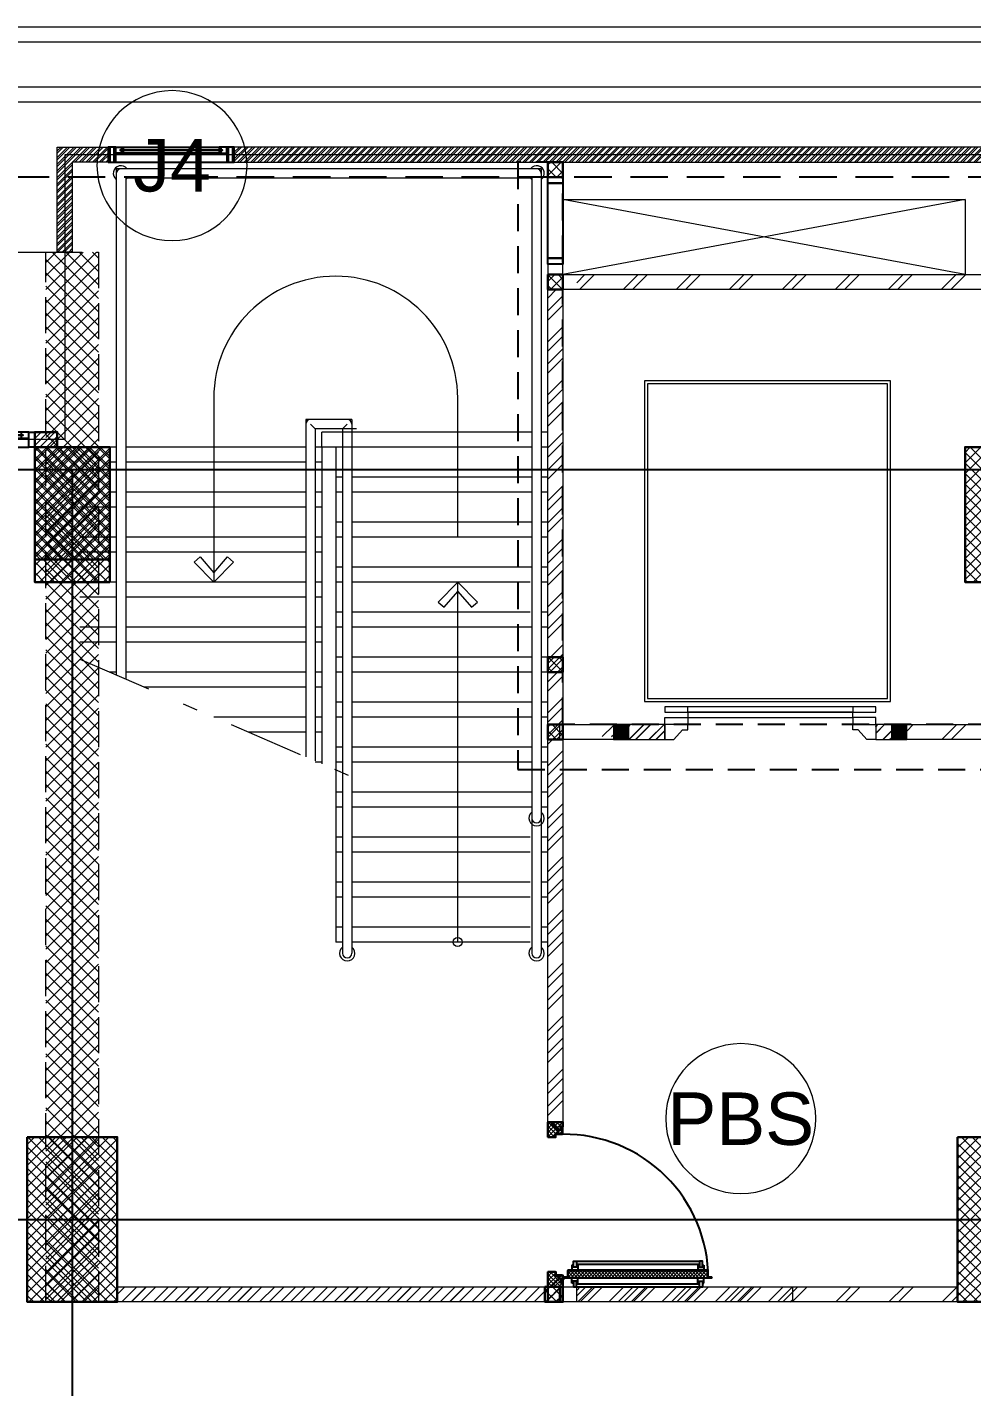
# Model space of a CAD drawing. Header units: millimetres. Extents: x -108 to 357, y -17 to 192.
# Drawn here: x -1.3 to 5, y 49.88 to 58.95 of the extents above; entities that cross this region are included whole.
import ezdxf
from ezdxf.enums import TextEntityAlignment as Align

# ---------------------------------------------------------------- set-up
doc = ezdxf.new("R2010")
doc.units = ezdxf.units.MM
for name, pattern in [('$0$HIDDEN', [0.375, 0.25, -0.125]), ('ACAD_ISO02W100', [15, 12, -3]), ('DASHDOT', [1, 0.5, -0.25, 0, -0.25])]:
    doc.linetypes.add(name, pattern=pattern)
doc.layers.get('defpoints').update_dxf_attribs({"color": 1})
for name, color, linetype, lineweight in [('ars', 11, 'Continuous', 0), ('ars @ 1', 11, 'Continuous', 0), ('ARSIR', 31, 'Continuous', 5), ('ARSIR @ 1', 31, 'Continuous', 5), ('ARSIR KOLOM @ 1', 8, 'Continuous', 13), ('DINDING', 71, 'Continuous', 20), ('KACA', 151, 'Continuous', 5), ('KOL', 1, 'Continuous', 30), ('KOLOM', 4, 'Continuous', 9), ('lan', 7, 'Continuous', 15), ('LIFT', 15, 'Continuous', 15), ('NOT', 7, 'Continuous', 20), ('SANITAIR', 15, 'Continuous', 9), ('Stair', 7, 'Continuous', 15), ('tem', 5, 'Continuous', 20)]:
    doc.layers.add(name, color=color, linetype=linetype, lineweight=lineweight)
doc.layers.add('as', color=1, linetype='Continuous', plot=False)
for name, color, linetype in [('HID', 1, 'Continuous'), ('Kusen', 30, 'Continuous'), ('STL', 6, 'Continuous')]:
    doc.layers.add(name, color=color, linetype=linetype)
doc.layers.add('POLYLINE TPAK', color=4, linetype='Continuous', lineweight=20, plot=False)
doc.styles.add('S', font='simplex', dxfattribs={"width": 0.75})
doc.styles.get("Standard").update_dxf_attribs({"font": 'arial.ttf'})
pattern_1 = [(45, (1551.31095, -399.4532), (-0.176776695, 0.176776695), []), (45, (1551.37345, -399.4532), (-0.176776695, 0.176776695), [])]
pattern_2 = [(225, (1.1, 1e-06), (-0.014142, 0.014142), []), (135, (1.1, 1e-06), (0.014142, 0.014142), [])]
pattern_3 = [(315, (-2e-13, 1e-06), (0.014142, 0.014142), []), (45, (-2e-13, 1e-06), (-0.014142, 0.014142), [])]
pattern_4 = [(45, (1583.21095, -452.5532), (-0.176776695, 0.176776695), []), (45, (1583.27345, -452.5532), (-0.176776695, 0.176776695), [])]
pattern_5 = [(225, (0.55, -51.300008), (0.022097087, -0.022097087), [])]

# ---------------------------------------------------------------- blocks, each defined once
blk = doc.blocks.new('NAV')
blk.add_circle((0, -0.4), 0.4)
at = {"style": 'S', "width": 0.75, "flags": 4}
blk.add_attdef('AV', text='', height=0.3, dxfattribs=at).set_placement((0, -0.4), align=Align.MIDDLE)
blk = doc.blocks.new('k1')
at = {"layer": 'ars'}
h = blk.add_hatch(dxfattribs=at)
h.set_pattern_fill('_USER', color=256, scale=0.05, angle=45, double=1, pattern_type=0)
h.set_pattern_definition([(45, (0, -5), (-0.03535534, 0.03535534), []), (135, (0, -5), (-0.03535534, -0.03535534), [])])
h.paths.add_polyline_path([(-0.3, -0.55), (0.3, -0.55), (0.3, 0.55), (-0.3, 0.55)])
at = {"layer": 'KOL'}
blk.add_lwpolyline([(-0.3, -0.55), (0.3, -0.55), (0.3, 0.55), (-0.3, 0.55)], close=True, dxfattribs=at)
blk = doc.blocks.new('k3')
at = {"layer": 'ars'}
h = blk.add_hatch(dxfattribs=at)
h.set_pattern_fill('_USER', color=256, scale=0.05, angle=45, double=1, pattern_type=0)
h.set_pattern_definition([(45, (0, -5.05), (-0.03535534, 0.03535534), []), (135, (0, -5.05), (-0.03535534, -0.03535534), [])])
h.paths.add_polyline_path([(-0.25, -0.45), (0.25, -0.45), (0.25, 0.45), (-0.25, 0.45)])
at = {"layer": 'KOL'}
blk.add_lwpolyline([(-0.25, -0.45), (0.25, -0.45), (0.25, 0.45), (-0.25, 0.45)], close=True, dxfattribs=at)
blk = doc.blocks.new('T. J2')
at = {"layer": 'KACA', "color": 141}
blk.add_lwpolyline([(-0.3792, 0.0775), (0.2908, 0.0775), (0.2908, 0.0825), (-0.3792, 0.0825)], close=True, dxfattribs=at)
at = {"layer": 'Kusen'}
for p, q in [((-0.3692, 0.1), (0.2808, 0.1)), ((-0.4192, 0), (0.3308, 0)), ((0.2808, 0.06), (-0.3692, 0.06))]:
    blk.add_line(p, q, dxfattribs=at)
for points in [[(-0.4592, 0), (-0.4192, 0), (-0.4192, 0.1), (-0.4592, 0.1)], [(0.3308, 0), (0.3708, 0), (0.3708, 0.1), (0.3308, 0.1)]]:
    blk.add_lwpolyline(points, close=True, dxfattribs=at)
for points in [[(-0.3692, 0.0775), (-0.3692, 0.06), (-0.4192, 0.06), (-0.4192, 0.1), (-0.3692, 0.1), (-0.3692, 0.0825), (-0.3792, 0.0825), (-0.3792, 0.0775), (-0.3692, 0.0775)], [(0.2808, 0.0775), (0.2808, 0.06), (0.3308, 0.06), (0.3308, 0.1), (0.2808, 0.1), (0.2808, 0.0825), (0.2908, 0.0825), (0.2908, 0.0775), (0.2808, 0.0775)]]:
    blk.add_lwpolyline(points, dxfattribs=at)
blk = doc.blocks.new('BV 241')
at = {"layer": 'Kusen'}
for p, q in [((-1.115, 0.1), (-0.465, 0.1)), ((0.325, 0.1), (-0.325, 0.1)), ((1.115, 0.1), (0.465, 0.1)), ((-0.415, 0), (-1.165, 0)), ((-0.465, 0.06), (-1.115, 0.06)), ((-0.375, 0), (0.375, 0)), ((-0.325, 0.06), (0.325, 0.06)), ((0.465, 0.06), (1.115, 0.06)), ((0.415, 0), (1.165, 0))]:
    blk.add_line(p, q, dxfattribs=at)
for points in [[(-1.205, 0), (-1.165, 0), (-1.165, 0.1), (-1.205, 0.1)], [(-0.375, 0), (-0.415, 0), (-0.415, 0.1), (-0.375, 0.1)], [(0.415, 0), (0.375, 0), (0.375, 0.1), (0.415, 0.1)], [(1.205, 0), (1.165, 0), (1.165, 0.1), (1.205, 0.1)]]:
    blk.add_lwpolyline(points, close=True, dxfattribs=at)
for points in [[(-1.115, 0.0775), (-1.115, 0.06), (-1.165, 0.06), (-1.165, 0.1), (-1.115, 0.1), (-1.115, 0.0825), (-1.125, 0.0825), (-1.125, 0.0775), (-1.115, 0.0775)], [(-0.465, 0.0775), (-0.465, 0.06), (-0.415, 0.06), (-0.415, 0.1), (-0.465, 0.1), (-0.465, 0.0825), (-0.455, 0.0825), (-0.455, 0.0775), (-0.465, 0.0775)], [(-0.325, 0.0775), (-0.325, 0.06), (-0.375, 0.06), (-0.375, 0.1), (-0.325, 0.1), (-0.325, 0.0825), (-0.335, 0.0825), (-0.335, 0.0775), (-0.325, 0.0775)], [(0.325, 0.0775), (0.325, 0.06), (0.375, 0.06), (0.375, 0.1), (0.325, 0.1), (0.325, 0.0825), (0.335, 0.0825), (0.335, 0.0775), (0.325, 0.0775)], [(0.465, 0.0775), (0.465, 0.06), (0.415, 0.06), (0.415, 0.1), (0.465, 0.1), (0.465, 0.0825), (0.455, 0.0825), (0.455, 0.0775), (0.465, 0.0775)], [(1.115, 0.0775), (1.115, 0.06), (1.165, 0.06), (1.165, 0.1), (1.115, 0.1), (1.115, 0.0825), (1.125, 0.0825), (1.125, 0.0775), (1.115, 0.0775)]]:
    blk.add_lwpolyline(points, dxfattribs=at)
at = {"layer": 'Kusen', "color": 141}
for points in [[(-1.125, 0.0775), (-0.455, 0.0775), (-0.455, 0.0825), (-1.125, 0.0825)], [(0.335, 0.0775), (-0.335, 0.0775), (-0.335, 0.0825), (0.335, 0.0825)], [(1.125, 0.0775), (0.455, 0.0775), (0.455, 0.0825), (1.125, 0.0825)]]:
    blk.add_lwpolyline(points, close=True, dxfattribs=at)
blk = doc.blocks.new('K 10.10')
at = {"layer": 'ars'}
h = blk.add_hatch(dxfattribs=at)
h.set_pattern_fill('_USER', color=256, scale=0.05, angle=45, double=1, pattern_type=0)
h.set_pattern_definition([(45, (0, 0), (-0.035355339, 0.035355339), []), (135, (0, 0), (-0.035355339, -0.035355339), [])])
h.paths.add_polyline_path([(1560.5383, 1380.4069), (1560.6383, 1380.4069), (1560.6383, 1380.5069), (1560.5383, 1380.5069)])
at = {"layer": 'KOL'}
blk.add_lwpolyline([(1560.5383, 1380.4069), (1560.6383, 1380.4069), (1560.6383, 1380.5069), (1560.5383, 1380.5069)], close=True, dxfattribs=at)
blk = doc.blocks.new("k3'")
at = {"layer": 'ars'}
h = blk.add_hatch(dxfattribs=at)
h.set_pattern_fill('_USER', color=256, scale=0.05, angle=45, double=1, pattern_type=0)
h.set_pattern_definition([(45, (0, -4.975), (-0.03535534, 0.03535534), []), (135, (0, -4.975), (-0.03535534, -0.03535534), [])])
h.paths.add_polyline_path([(-0.25, -0.375), (0.25, -0.375), (0.25, 0.375), (-0.25, 0.375)])
at = {"layer": 'KOL'}
blk.add_lwpolyline([(-0.25, -0.375), (0.25, -0.375), (0.25, 0.375), (-0.25, 0.375)], close=True, dxfattribs=at)
blk = doc.blocks.new('P.SHAFT')
for points in [[(-0.05, 0.54), (-0.05, 0.58), (0.05, 0.58), (0.05, 0.54)], [(-0.05, 0.04), (-0.05, 0.54), (0.05, 0.54), (0.05, 0.04)], [(-0.05, 0), (-0.05, 0.04), (0.05, 0.04), (0.05, 0)]]:
    blk.add_lwpolyline(points, close=True)
blk = doc.blocks.new('KLOPRAK-10')
at = {"layer": 'ARSIR KOLOM @ 1'}
blk.add_hatch(color=256, dxfattribs=at).paths.add_polyline_path([(390.0148, -20.5752), (390.1148, -20.5752), (390.1148, -20.4752), (390.0148, -20.4752)])
at = {"layer": 'as'}
blk.add_line((390.1148, -20.4752), (390.0148, -20.5752), dxfattribs=at)
blk.add_lwpolyline([(390.0148, -20.4752), (390.1148, -20.5752)], dxfattribs=at)
at = {"layer": 'KOLOM'}
blk.add_lwpolyline([(390.0148, -20.5752), (390.1148, -20.5752), (390.1148, -20.4752), (390.0148, -20.4752)], close=True, dxfattribs=at)
blk = doc.blocks.new('D-P90')
at = {"layer": 'ars'}
h = blk.add_hatch(dxfattribs=at)
h.set_pattern_fill('ANSI37', color=256, scale=0.005, angle=-90, style=0)
h.set_pattern_definition([(45, (-1350.94906, -1248.591899), (0.01122532015, -0.01122532015), []), (315, (-1350.94906, -1248.591899), (-0.01122532015, -0.01122532015), [])])
h.paths.add_polyline_path([(0.009, -0.1833, -0.414214), (0.01, -0.1843), (0.01, -1.1162, -0.414214), (0.009, -1.1172), (-0.0345, -1.1172, 0.414214), (-0.037, -1.1197), (-0.037, -1.142, -1), (-0.0385, -1.142), (-0.0385, -0.1585, -1), (-0.037, -0.1585), (-0.037, -0.1808, 0.414214), (-0.0345, -0.1833)])
at = {"layer": 'as'}
for p, q in [((-0.0395, -0.1577), (-0.0457, -0.1577)), ((-0.0425, -0.1608), (-0.0425, -0.1546))]:
    blk.add_line(p, q, dxfattribs=at)
at = {"layer": 'HID'}
for p, q in [((-0.0437, -0.1248), (-0.0915, -0.077)), ((-0.0423, -0.1234), (-0.0907, -0.075)), ((0.9423, -0.1234), (0.9907, -0.075)), ((0.9437, -0.1248), (0.9915, -0.077)), ((-0.0657, -0.147), (-0.023, -0.1043)), ((-0.0628, -0.147), (-0.023, -0.1072)), ((0.9657, -0.147), (0.923, -0.1043)), ((0.9628, -0.147), (0.923, -0.1072))]:
    blk.add_line(p, q, dxfattribs=at)
for points in [[(-0.0439, -0.1252), (-0.044, -0.1251), (-0.042, -0.1231), (-0.0419, -0.1232)], [(0.9439, -0.1252), (0.944, -0.1251), (0.942, -0.1231), (0.9419, -0.1232)]]:
    blk.add_lwpolyline(points, dxfattribs=at)
at = {"layer": 'KOL'}
blk.add_line((0.97, -0.13), (0.97, -0.15), dxfattribs=at)
at = {"layer": 'Kusen'}
for p, q in [((-0.0422, -0.1567), (-0.0378, -0.1577)), ((-0.0419, -0.1553), (-0.0376, -0.1562))]:
    blk.add_line(p, q, dxfattribs=at)
at = {"layer": 'Kusen', "ltscale": 2}
for p, q in [((-0.0986, -0.2206), (-0.0986, -1.0599)), ((-0.0786, -0.2406), (-0.0786, -1.0599)), ((-0.074, -0.2106), (-0.04, -0.2106)), ((-0.074, -0.2206), (-0.074, -0.2106)), ((-0.074, -0.2506), (-0.074, -0.2406)), ((-0.074, -0.2506), (-0.04, -0.2506)), ((-0.0615, -0.2506), (-0.0615, -0.2106)), ((-0.04, -0.2506), (-0.04, -0.2106)), ((0.0455, -0.2106), (0.0115, -0.2106)), ((0.0115, -0.2506), (0.0115, -0.2106)), ((0.0455, -0.2506), (0.0115, -0.2506)), ((0.033, -0.2506), (0.033, -0.2106)), ((0.0455, -0.2206), (0.0455, -0.2106)), ((0.0455, -0.2506), (0.0455, -0.2406)), ((0.0528, -0.2406), (0.0528, -1.0599)), ((0.0728, -0.2206), (0.0728, -1.0599)), ((-0.074, -1.0499), (-0.04, -1.0499)), ((-0.074, -1.0499), (-0.074, -1.0599)), ((-0.074, -1.0799), (-0.074, -1.0899)), ((-0.0615, -1.0499), (-0.0615, -1.0899)), ((-0.04, -1.0499), (-0.04, -1.0899)), ((0.0455, -1.0499), (0.0115, -1.0499)), ((0.0115, -1.0499), (0.0115, -1.0899)), ((0.033, -1.0499), (0.033, -1.0899)), ((0.0455, -1.0499), (0.0455, -1.0599)), ((0.0455, -1.0799), (0.0455, -1.0899)), ((-0.074, -1.0899), (-0.04, -1.0899)), ((0.0455, -1.0899), (0.0115, -1.0899))]:
    blk.add_line(p, q, dxfattribs=at)
for points in [[(-0.0986, -0.2406), (-0.0615, -0.2406), (-0.0615, -0.2206), (-0.0986, -0.2206), (-0.0986, -0.2406)], [(0.0728, -0.2406), (0.033, -0.2406), (0.033, -0.2206), (0.0728, -0.2206), (0.0728, -0.2406)], [(-0.1013, -1.0599), (-0.0615, -1.0599), (-0.0615, -1.0799), (-0.1013, -1.0799), (-0.1013, -1.0599)], [(0.0728, -1.0599), (0.033, -1.0599), (0.033, -1.0799), (0.0728, -1.0799), (0.0728, -1.0599)]]:
    blk.add_lwpolyline(points, dxfattribs=at)
at = {"layer": 'Kusen'}
blk.add_circle((-0.0425, -0.1577), 0.001, dxfattribs=at)
for radius, start, end in [(0.0025, 75.78042, 11.38506), (0.9611, 270, 0.45972)]:
    blk.add_arc((-0.0425, -0.1577), radius, start, end, dxfattribs=at)
at = {"layer": 'STL'}
for p, q in [((-0.0385, -0.1585), (-0.0385, -1.142)), ((-0.037, -0.1808), (-0.037, -0.1585)), ((-0.0345, -0.1833), (0.009, -0.1833)), ((0.01, -0.1843), (0.01, -1.1162)), ((-0.037, -1.1197), (-0.037, -1.142)), ((-0.0345, -1.1172), (0.009, -1.1172))]:
    blk.add_line(p, q, dxfattribs=at)
for points in [[(0, -0.1002), (0, -0.1032), (-0.0185, -0.1032, 0.414214), (-0.02, -0.1047), (-0.02, -0.148, -0.414214), (-0.022, -0.15), (-0.068, -0.15, -0.414214), (-0.07, -0.148), (-0.07, -0.13), (-0.067, -0.13), (-0.067, -0.1455, 0.414214), (-0.0655, -0.147), (-0.0245, -0.147, 0.414214), (-0.023, -0.1455), (-0.023, -0.1022, -0.414214), (-0.021, -0.1002)], [(0.9, -0.1002), (0.9, -0.1032), (0.9185, -0.1032, -0.414214), (0.92, -0.1047), (0.92, -0.148, 0.414214), (0.922, -0.15), (0.968, -0.15, 0.414214), (0.97, -0.148), (0.97, -0.13), (0.967, -0.13), (0.967, -0.1455, -0.414214), (0.9655, -0.147), (0.9245, -0.147, -0.414214), (0.923, -0.1455), (0.923, -0.1022, 0.414214), (0.921, -0.1002)]]:
    blk.add_lwpolyline(points, format="xyb", close=True, dxfattribs=at)
blk.add_lwpolyline([(0.009, -0.1818), (-0.0345, -0.1818, -0.414214), (-0.0355, -0.1808), (-0.0355, -0.1585, 1), (-0.04, -0.1585), (-0.04, -1.142, 1), (-0.0355, -1.142), (-0.0355, -1.1197, -0.414214), (-0.0345, -1.1187), (0.009, -1.1187, 0.414214), (0.0115, -1.1162), (0.0115, -0.1843)], format="xyb", dxfattribs=at)
for centre, radius, start, end in [((-0.0377, -0.1585), 0.00075, 0, 180), ((-0.0345, -0.1808), 0.0025, 180, 270), ((0.009, -0.1843), 0.0025, 360, 90), ((0.009, -0.1843), 0.001, 360, 90), ((-0.0377, -1.142), 0.00075, 180, 0), ((-0.0345, -1.1197), 0.0025, 90, 180), ((0.009, -1.1162), 0.001, 270, 0)]:
    blk.add_arc(centre, radius, start, end, dxfattribs=at)
blk = doc.blocks.new('PINTU DARURAT')
at = {"layer": 'ARSIR'}
h = blk.add_hatch(dxfattribs=at)
h.set_pattern_fill('_USER', color=256, scale=0.02, angle=315, style=0, double=1, pattern_type=0)
h.set_pattern_definition(pattern_3)
edge = h.paths.add_edge_path()
edge.add_line((0, 0), (0.1, 0))
edge.add_line((0.1, 0), (0.1, 0.0502))
edge.add_line((0.1, 0.0502), (0.077, 0.0502))
edge.add_line((0.077, 0.0502), (0.077, 0.0955))
edge.add_arc((0.0755, 0.0955), 0.0015, 360, 450)
edge.add_line((0.0755, 0.097), (0.0345, 0.097))
edge.add_arc((0.0345, 0.0955), 0.0015, 90, 180)
edge.add_line((0.033, 0.0955), (0.033, 0.08))
edge.add_line((0.033, 0.08), (0.03, 0.08))
edge.add_line((0.03, 0.08), (0.03, 0.1))
edge.add_line((0.03, 0.1), (0, 0.1))
edge.add_line((0, 0.1), (0, 0))
h = blk.add_hatch(dxfattribs=at)
h.set_pattern_fill('_USER', color=256, scale=0.02, angle=315, style=0, double=1, pattern_type=0)
h.set_pattern_definition(pattern_3)
edge = h.paths.add_edge_path()
edge.add_line((0, 0), (0.1, 0))
edge.add_line((0.1, 0), (0.1, 0.0502))
edge.add_line((0.1, 0.0502), (0.077, 0.0502))
edge.add_line((0.077, 0.0502), (0.077, 0.0955))
edge.add_arc((0.0755, 0.0955), 0.0015, 360, 450)
edge.add_line((0.0755, 0.097), (0.0345, 0.097))
edge.add_arc((0.0345, 0.0955), 0.0015, 90, 180)
edge.add_line((0.033, 0.0955), (0.033, 0.08))
edge.add_line((0.033, 0.08), (0.03, 0.08))
edge.add_line((0.03, 0.08), (0.03, 0.1))
edge.add_line((0.03, 0.1), (0, 0.1))
edge.add_line((0, 0.1), (0, 0))
h = blk.add_hatch(dxfattribs=at)
h.set_pattern_fill('_USER', color=256, scale=0.02, angle=315, style=0, double=1, pattern_type=0)
h.set_pattern_definition(pattern_2)
edge = h.paths.add_edge_path()
edge.add_line((1.1, 0), (1, 0))
edge.add_line((1, 0), (1, 0.0502))
edge.add_line((1, 0.0502), (1.023, 0.0502))
edge.add_line((1.023, 0.0502), (1.023, 0.0955))
edge.add_arc((1.0245, 0.0955), 0.0015, -630, -540, ccw=False)
edge.add_line((1.0245, 0.097), (1.0655, 0.097))
edge.add_arc((1.0655, 0.0955), 0.0015, -360, -270, ccw=False)
edge.add_line((1.067, 0.0955), (1.067, 0.08))
edge.add_line((1.067, 0.08), (1.07, 0.08))
edge.add_line((1.07, 0.08), (1.07, 0.1))
edge.add_line((1.07, 0.1), (1.1, 0.1))
edge.add_line((1.1, 0.1), (1.1, 0))
h = blk.add_hatch(dxfattribs=at)
h.set_pattern_fill('_USER', color=256, scale=0.02, angle=315, style=0, double=1, pattern_type=0)
h.set_pattern_definition(pattern_2)
edge = h.paths.add_edge_path()
edge.add_line((1.1, 0), (1, 0))
edge.add_line((1, 0), (1, 0.0502))
edge.add_line((1, 0.0502), (1.023, 0.0502))
edge.add_line((1.023, 0.0502), (1.023, 0.0955))
edge.add_arc((1.0245, 0.0955), 0.0015, -630, -540, ccw=False)
edge.add_line((1.0245, 0.097), (1.0655, 0.097))
edge.add_arc((1.0655, 0.0955), 0.0015, -360, -270, ccw=False)
edge.add_line((1.067, 0.0955), (1.067, 0.08))
edge.add_line((1.067, 0.08), (1.07, 0.08))
edge.add_line((1.07, 0.08), (1.07, 0.1))
edge.add_line((1.07, 0.1), (1.1, 0.1))
edge.add_line((1.1, 0.1), (1.1, 0))
at = {"layer": 'KOL'}
blk.add_line((1.1, 0.1), (1.1, 0), dxfattribs=at)
blk.add_line((1.1, 0.1), (1.1, 0), dxfattribs=at)
blk.add_line((1.1, 0.1), (1.1, 0), dxfattribs=at)
blk.add_line((1.1, 0.1), (1.1, 0), dxfattribs=at)
for points in [[(0, 0), (0.1, 0), (0.1, 0.0502), (0.077, 0.0502), (0.077, 0.0955, 0.414214), (0.0755, 0.097), (0.0345, 0.097, 0.414214), (0.033, 0.0955), (0.033, 0.08), (0.03, 0.08), (0.03, 0.1), (0, 0.1)], [(0, 0), (0.1, 0), (0.1, 0.0502), (0.077, 0.0502), (0.077, 0.0955, 0.414214), (0.0755, 0.097), (0.0345, 0.097, 0.414214), (0.033, 0.0955), (0.033, 0.08), (0.03, 0.08), (0.03, 0.1), (0, 0.1)], [(1.1, 0), (1, 0), (1, 0.0502), (1.023, 0.0502), (1.023, 0.0955, -0.414214), (1.0245, 0.097), (1.0655, 0.097, -0.414214), (1.067, 0.0955), (1.067, 0.08), (1.07, 0.08), (1.07, 0.1), (1.1, 0.1)], [(1.1, 0), (1, 0), (1, 0.0502), (1.023, 0.0502), (1.023, 0.0955, -0.414214), (1.0245, 0.097), (1.0655, 0.097, -0.414214), (1.067, 0.0955), (1.067, 0.08), (1.07, 0.08), (1.07, 0.1), (1.1, 0.1)]]:
    blk.add_lwpolyline(points, format="xyb", close=True, dxfattribs=at)
at = {"layer": 'Kusen', "xscale": -1, "rotation": 180}
blk.add_blockref('D-P90', (0.1, -0.05), dxfattribs=at)
blk = doc.blocks.new('T.DAR')
at = {"layer": 'ars'}
h = blk.add_hatch(dxfattribs=at)
h.set_pattern_fill('ANSI31', color=256, scale=0.25, style=0)
h.set_pattern_definition(pattern_5)
h.paths.add_polyline_path([(0.2, 7), (0.3, 7), (0.3, 7.6), (0.55, 7.6), (0.55, 7.7), (0.2, 7.7)])
h = blk.add_hatch(dxfattribs=at)
h.set_pattern_fill('ANSI31', color=256, scale=0.25, style=0)
h.set_pattern_definition(pattern_5)
edge = h.paths.add_edge_path()
edge.add_line((0.2, 7), (0.2, 7.7))
edge.add_line((0.2, 7.7), (0.55, 7.7))
edge.add_line((0.55, 7.7), (0.55, 7.6))
edge.add_line((0.55, 7.6), (0.3, 7.6))
edge.add_line((0.3, 7.6), (0.3, 7))
edge.add_line((0.3, 7), (0.2, 7))
h = blk.add_hatch(dxfattribs=at)
h.set_pattern_fill('ANSI31', color=256, scale=0.25, style=0)
h.set_pattern_definition([(225, (6.599998, -51.300008), (0.022097087, -0.022097087), [])])
h.paths.add_polyline_path([(6.5, 7), (6.6, 7), (6.6, 7.7), (1.38, 7.7), (1.38, 7.6), (6.5, 7.6)])
h = blk.add_hatch(dxfattribs=at)
h.set_pattern_fill('ANSI37', color=256, scale=0.02, style=0)
h.set_pattern_definition([(45, (268.691906, -190.19392), (-0.044901281, 0.044901281), []), (135, (268.691906, -190.19392), (-0.044901281, -0.044901281), [])])
h.paths.add_polyline_path([(0.475, 0), (0.125, 0), (0.125, 7), (0.4753, 7)])
h = blk.add_hatch(dxfattribs=at)
h.set_pattern_fill('TEMBOK', color=256, scale=0.25)
h.set_pattern_definition([(45, (0.71143, -49.94), (-0.1767767, 0.1767767), []), (45, (0.77393, -49.94), (-0.1767767, 0.1767767), [])])
h.paths.add_polyline_path([(5.8614, 3.75), (6.45, 3.75), (6.45, 3.85), (5.8614, 3.85)])
at = {"layer": 'ars @ 1'}
h = blk.add_hatch(dxfattribs=at)
h.set_pattern_fill('TEMBOK', color=256, scale=0.25)
h.set_pattern_definition([(45, (33.3, 5.805), (-0.1767767, 0.1767767), []), (45, (33.3625, 5.805), (-0.1767767, 0.1767767), [])])
h.paths.add_polyline_path([(6.4, 6.85), (6.4, 6.75), (3.6622, 6.75), (3.6622, 6.85)])
h = blk.add_hatch(dxfattribs=at)
h.set_pattern_fill('TEMBOK', color=256, scale=0.25)
h.set_pattern_definition([(45, (1583.11878, -452.5532), (-0.176776695, 0.176776695), []), (45, (1583.18128, -452.5532), (-0.176776695, 0.176776695), [])])
h.paths.add_polyline_path([(3.57, 1.2), (3.47, 1.2), (3.47, 6.75), (3.57, 6.75)])
h = blk.add_hatch(dxfattribs=at)
h.set_pattern_fill('TEMBOK', color=256, scale=0.25)
h.set_pattern_definition(pattern_4)
h.paths.add_polyline_path([(0.6, 0), (0.6, 0.1), (3.5622, 0.1), (3.5622, 0)])
h = blk.add_hatch(dxfattribs=at)
h.set_pattern_fill('TEMBOK', color=256, scale=0.25)
h.set_pattern_definition(pattern_4)
h.paths.add_polyline_path([(3.6622, 0), (3.6622, 0.1), (5.1, 0.1), (5.1, 0)])
at = {"layer": 'ARSIR @ 1'}
h = blk.add_hatch(dxfattribs=at)
h.set_pattern_fill('ANSI32', color=256, scale=0.01, style=0, double=1)
h.set_pattern_definition([(45, (0.79921, 3.74999), (0.067352, -0.067352), []), (45, (0.79921, 3.79489), (0.067352, -0.067352), [])])
h.paths.add_polyline_path([(4.0064, 3.85), (4.0064, 3.75), (4.249, 3.75), (4.249, 3.85)])
h = blk.add_hatch(dxfattribs=at)
h.set_pattern_fill('ANSI32', color=256, scale=0.01, style=0, double=1)
h.set_pattern_definition([(45, (2.49209, 3.74999), (0.067352, -0.067352), []), (45, (2.49209, 3.79489), (0.067352, -0.067352), [])])
h.paths.add_polyline_path([(5.6547, 3.85), (5.6547, 3.75), (5.7614, 3.75), (5.7614, 3.85)])
at = {"layer": 'defpoints', "color": 3, "linetype": 'ACAD_ISO02W100', "ltscale": 0.015}
blk.add_lwpolyline([(6.45, 3.55), (6.45, 3.85), (3.57, 3.85), (3.57, 7.6), (3.57, 7.6), (3.27, 7.6), (3.27, 3.55), (6.45, 3.55)], dxfattribs=at)
at = {"layer": 'DINDING'}
for points in [[(4.0064, 3.85), (4.0064, 3.75), (4.249, 3.75), (4.249, 3.85)], [(5.6547, 3.85), (5.6547, 3.75), (5.7614, 3.75), (5.7614, 3.85)]]:
    blk.add_lwpolyline(points, close=True, dxfattribs=at)
at = {"layer": 'KOLOM', "linetype": 'ACAD_ISO02W100', "ltscale": 0.02}
blk.add_lwpolyline([(0.475, 0), (0.125, 0), (0.1251, 7), (0.4751, 7)], close=True, dxfattribs=at)
at = {"layer": 'lan', "linetype": 'Continuous'}
for p, q in [((3.57, 7.35), (6.25, 7.35)), ((6.25, 7.35), (6.25, 6.85))]:
    blk.add_line(p, q, dxfattribs=at)
for points in [[(6.25, 7.35), (3.57, 6.85)], [(6.25, 6.85), (3.57, 7.35)]]:
    blk.add_lwpolyline(points, dxfattribs=at)
at = {"layer": 'LIFT'}
for points in [[(4.1139, 4.0029), (5.7539, 4.0029), (5.7539, 6.1429), (4.1139, 6.1429)], [(4.1339, 4.0229), (5.7339, 4.0229), (5.7339, 6.1229), (4.1339, 6.1229)], [(4.249, 3.9323), (5.6547, 3.9323), (5.6547, 3.9676), (4.249, 3.9676)], [(4.249, 3.9323), (4.4018, 3.9323), (4.4018, 3.9676), (4.249, 3.9676)], [(4.4018, 3.897), (5.5018, 3.897), (5.5018, 3.9323), (4.4018, 3.9323)], [(5.5018, 3.9323), (5.6547, 3.9323), (5.6547, 3.9676), (5.5018, 3.9676)], [(4.4018, 3.85), (4.249, 3.85), (4.249, 3.897), (4.4018, 3.897)], [(5.5018, 3.85), (5.6547, 3.85), (5.6547, 3.897), (5.5018, 3.897)]]:
    blk.add_lwpolyline(points, close=True, dxfattribs=at)
for points in [[(4.249, 3.85), (4.249, 3.75), (4.3092, 3.75), (4.3666, 3.8147), (4.4018, 3.8147), (4.4018, 3.85), (4.249, 3.85)], [(5.6547, 3.85), (5.6547, 3.75), (5.5945, 3.75), (5.5371, 3.8147), (5.5018, 3.8147), (5.5018, 3.85), (5.6547, 3.85)]]:
    blk.add_lwpolyline(points, dxfattribs=at)
at = {"layer": 'tem'}
blk.add_lwpolyline([(0.2, 7), (0.2, 7.7), (0.55, 7.7), (0.55, 7.6), (0.3, 7.6), (0.3, 7), (0.2, 7)], dxfattribs=at)
blk.add_lwpolyline([(0.2, 7), (0.2, 7.7), (0.55, 7.7), (0.55, 7.6), (0.3, 7.6), (0.3, 7), (0.2, 7)], dxfattribs=at)
for points in [[(1.38, 7.7), (1.38, 7.6), (6.5, 7.6), (6.5, 7), (6.6, 7), (6.6, 7.7)], [(3.57, 6.92), (3.47, 6.92), (3.47, 6.85), (3.57, 6.85)], [(6.45, 6.85), (6.45, 6.75), (3.57, 6.75), (3.57, 6.85)], [(3.57, 1.2), (3.47, 1.2), (3.47, 6.75), (3.57, 6.75)], [(3.57, 3.75), (3.57, 3.85), (3.9064, 3.85), (3.9064, 3.75)], [(5.8614, 3.75), (5.8614, 3.85), (6.45, 3.85), (6.45, 3.75)], [(0.6, 0), (0.6, 0.1), (3.47, 0.1), (3.47, 0)], [(3.57, 0), (3.57, 0.1), (6.2, 0.1), (6.2, 0)]]:
    blk.add_lwpolyline(points, close=True, dxfattribs=at)
at = {"color": 2}
for p in [(-386.1084, 24.3252), (-384.2534, 24.3252)]:
    blk.add_blockref('KLOPRAK-10', p, dxfattribs=at)
at = {"color": 2, "xscale": -1, "rotation": 270}
blk.add_blockref('PINTU DARURAT', (3.47, 0.1), dxfattribs=at)
at = {"layer": 'KOL', "xscale": -1, "rotation": 180}
for name, p in [("k3'", (0.3, 5.325)), ("k3'", (0.3, 5.325)), ('k1', (0.3, 0.55)), ('k1', (6.5, 0.55))]:
    blk.add_blockref(name, p, dxfattribs=at)
at = {"layer": 'KOLOM', "extrusion": (0, 0, -1), "xscale": -1, "zscale": -1, "rotation": 180}
for p in [(-1564.1083, 1388.0069), (-1564.1083, 1387.2569), (-1564.1083, 1384.2569), (-1564.1083, 1380.5069)]:
    blk.add_blockref('K 10.10', p, dxfattribs=at)
at = {"layer": 'Kusen'}
blk.add_blockref('T. J2', (0.9992, 7.6), dxfattribs=at)
blk.add_blockref('T. J2', (0.9992, 7.6), dxfattribs=at)
at = {"layer": 'Kusen', "color": 2, "rotation": 179.9999772094499}
blk.add_blockref('P.SHAFT', (3.52, 7.5), dxfattribs=at)
blk = doc.blocks.new('A-DAS')
at = {"layer": 'ars'}
h = blk.add_hatch(dxfattribs=at)
h.set_pattern_fill('ANSI31', color=256, scale=0.25, style=0)
h.set_pattern_definition([(225, (-31.35, 1.8), (0.022097087, -0.022097087), [])])
edge = h.paths.add_edge_path()
edge.add_line((-31.6999, 60.1), (-31.7, 60.8))
edge.add_line((-31.7, 60.8), (-31.35, 60.8))
edge.add_line((-31.35, 60.8), (-31.35, 60.7))
edge.add_line((-31.35, 60.7), (-31.6, 60.7))
edge.add_line((-31.6, 60.7), (-31.5999, 60.1))
edge.add_line((-31.5999, 60.1), (-31.6999, 60.1))
h = blk.add_hatch(dxfattribs=at)
h.set_pattern_fill('ANSI31', color=256, scale=0.25, style=0)
h.set_pattern_definition([(225, (-25.300002, 1.8), (0.022097087, -0.022097087), [])])
h.paths.add_polyline_path([(-25.4, 60.1), (-25.3, 60.1), (-25.3, 60.8), (-30.52, 60.8), (-30.52, 60.7), (-25.4, 60.7)])
h = blk.add_hatch(dxfattribs=at)
h.set_pattern_fill('ANSI31', color=256, scale=0.01, style=0)
h.set_pattern_definition([(45, (-47.15, 58.8), (-0.02245064, 0.02245064), [])])
h.paths.add_polyline_path([(-31.85, 58.8), (-31.7, 58.8), (-31.7, 58.9), (-31.85, 58.9)])
h = blk.add_hatch(dxfattribs=at)
h.set_pattern_fill('TEMBOK', color=256, scale=0.25)
h.set_pattern_definition([(45, (-37.8, 3.42), (-0.1767767, 0.1767767), []), (45, (-37.7375, 3.42), (-0.1767767, 0.1767767), [])])
h.paths.add_polyline_path([(-28.3378, 53.1), (-28.3378, 53.2), (-31.3, 53.2), (-31.3, 53.1)])
h = blk.add_hatch(dxfattribs=at)
h.set_pattern_fill('TEMBOK', color=256, scale=0.25)
h.set_pattern_definition([(45, (-35.16217, 3.42), (-0.1767767, 0.1767767), []), (45, (-35.09967, 3.42), (-0.1767767, 0.1767767), [])])
h.paths.add_polyline_path([(-25.7, 53.1), (-25.7, 53.2), (-28.2378, 53.2), (-28.2378, 53.1)])
at = {"layer": 'ars @ 1'}
h = blk.add_hatch(dxfattribs=at)
h.set_pattern_fill('TEMBOK', color=256, scale=0.25)
h.set_pattern_definition([(45, (1551.21878, -399.4532), (-0.176776695, 0.176776695), []), (45, (1551.28128, -399.4532), (-0.176776695, 0.176776695), [])])
h.paths.add_polyline_path([(-28.33, 54.3), (-28.43, 54.3), (-28.43, 59.85), (-28.33, 59.85)])
h = blk.add_hatch(dxfattribs=at)
h.set_pattern_fill('TEMBOK', color=256, scale=0.25)
h.set_pattern_definition([(45, (1551.31095, -398.1132), (-0.176776695, 0.176776695), []), (45, (1551.37345, -398.1132), (-0.176776695, 0.176776695), [])])
h.paths.add_polyline_path([(-28.2378, 56.87), (-28.2378, 56.97), (-27.9936, 56.97), (-27.9936, 56.87)])
h = blk.add_hatch(dxfattribs=at)
h.set_pattern_fill('TEMBOK', color=256, scale=0.25)
h.set_pattern_definition(pattern_1)
h.paths.add_polyline_path([(-31.3, 53.1), (-31.3, 53.2), (-28.3378, 53.2), (-28.3378, 53.1)])
h = blk.add_hatch(dxfattribs=at)
h.set_pattern_fill('TEMBOK', color=256, scale=0.25)
h.set_pattern_definition(pattern_1)
h.paths.add_polyline_path([(-28.2378, 53.1), (-28.2378, 53.2), (-26.8, 53.2), (-26.8, 53.1)])
at = {"layer": 'ARSIR @ 1'}
h = blk.add_hatch(dxfattribs=at)
h.set_pattern_fill('ANSI32', color=256, scale=0.01, style=0, double=1)
h.set_pattern_definition([(45, (-31.10079, 56.85), (0.067352, -0.067352), []), (45, (-31.10079, 56.8949), (0.067352, -0.067352), [])])
h.paths.add_polyline_path([(-27.8936, 56.95), (-27.8936, 56.85), (-27.651, 56.85), (-27.651, 56.95)])
h = blk.add_hatch(dxfattribs=at)
h.set_pattern_fill('ANSI32', color=256, scale=0.01, style=0, double=1)
h.set_pattern_definition([(45, (-29.40791, 56.85), (0.067352, -0.067352), []), (45, (-29.40791, 56.8949), (0.067352, -0.067352), [])])
h.paths.add_polyline_path([(-26.2453, 56.95), (-26.2453, 56.85), (-26.1386, 56.85), (-26.1386, 56.95)])
at = {"layer": 'ars'}
for p, q in [((-31.3062, 60.6562), (-31.3062, 57.2811)), ((-28.4738, 60.6562), (-31.3062, 60.6562)), ((-28.4738, 60.6563), (-28.4738, 57.5175)), ((-31.2437, 60.5937), (-31.2437, 57.254)), ((-28.5363, 60.5937), (-31.2437, 60.5937)), ((-28.5363, 60.5938), (-28.5363, 57.5445)), ((-31.3062, 60.4062), (-31.3062, 57.2811)), ((-28.4738, 60.4062), (-28.4738, 55.425)), ((-31.2437, 60.3437), (-31.2437, 57.254)), ((-28.5363, 60.3437), (-28.5363, 55.425)), ((-29.7363, 58.9837), (-30.0437, 58.9837)), ((-30.0437, 58.9837), (-30.0437, 56.7346)), ((-30.0437, 58.9525), (-30.0437, 56.7346)), ((-29.7675, 58.9837), (-30.0125, 58.9837)), ((-29.7363, 58.9837), (-29.7363, 55.425)), ((-29.7363, 58.9525), (-29.7363, 58.5053)), ((-29.7066, 58.9212), (-29.9812, 58.9212)), ((-29.9812, 58.9212), (-29.9812, 56.7075)), ((-29.7988, 58.9212), (-29.9812, 58.9212)), ((-29.9812, 58.9212), (-29.9812, 56.7075)), ((-29.9375, 58.8), (-29.9375, 58.9)), ((-29.7066, 58.9), (-29.9375, 58.9)), ((-29.9375, 58.8), (-29.9375, 58.9)), ((-29.7988, 58.9212), (-29.7988, 55.425)), ((-29.7988, 58.9212), (-29.7988, 58.5324)), ((-28.5484, 58.9), (-29.7363, 58.9)), ((-28.5363, 58.9), (-29.7363, 58.9)), ((-28.43, 58.9), (-28.4738, 58.9)), ((-28.43, 58.9), (-28.4738, 58.9)), ((-31.3062, 58.7), (-31.35, 58.7)), ((-31.3062, 58.7), (-31.35, 58.7)), ((-30.0437, 58.7), (-31.2437, 58.7)), ((-30.0437, 58.7), (-31.2437, 58.7)), ((-29.9375, 58.7), (-29.9812, 58.7)), ((-29.9375, 58.7), (-29.9812, 58.7)), ((-29.7988, 58.6), (-29.8425, 58.6)), ((-29.7988, 58.6), (-29.8425, 58.6)), ((-28.5484, 58.6), (-29.7363, 58.6)), ((-28.5363, 58.6), (-29.7363, 58.6)), ((-28.43, 58.6), (-28.4738, 58.6)), ((-28.43, 58.6), (-28.4738, 58.6)), ((-31.3062, 58.4), (-31.55, 58.4)), ((-31.3062, 58.4), (-31.35, 58.4)), ((-30.0437, 58.4), (-31.2437, 58.4)), ((-30.0437, 58.4), (-31.2437, 58.4)), ((-29.9375, 58.4), (-29.9812, 58.4)), ((-29.9375, 58.4), (-29.9812, 58.4)), ((-29.7988, 58.3), (-29.8425, 58.3)), ((-28.5484, 58.3), (-29.7363, 58.3)), ((-28.5363, 58.3), (-29.3541, 58.3)), ((-28.43, 58.3), (-28.4738, 58.3)), ((-28.43, 58.3), (-28.4738, 58.3)), ((-29.7988, 58.2324), (-29.7988, 56.3562)), ((-29.7363, 58.2053), (-29.7363, 56.325)), ((-31.3062, 58.1), (-31.55, 58.1)), ((-31.3062, 58.1), (-31.35, 58.1)), ((-30.0437, 58.1), (-31.2437, 58.1)), ((-30.0437, 58.1), (-31.2437, 58.1)), ((-29.9375, 58.1), (-29.9812, 58.1)), ((-29.9375, 58.1), (-29.9812, 58.1)), ((-29.7988, 58), (-29.8425, 58)), ((-29.7988, 58), (-29.8425, 58)), ((-28.5484, 58), (-29.7363, 58)), ((-29.2619, 58), (-29.7363, 58)), ((-28.5363, 58), (-28.5488, 58)), ((-28.43, 58), (-28.4738, 58)), ((-28.43, 58), (-28.4738, 58)), ((-31.3062, 57.8), (-31.55, 57.8)), ((-31.3062, 57.8), (-31.55, 57.8)), ((-30.0437, 57.8), (-31.2437, 57.8)), ((-30.0437, 57.8), (-31.2437, 57.8)), ((-29.9375, 57.8), (-29.9812, 57.8)), ((-29.9375, 57.8), (-29.9812, 57.8)), ((-29.7988, 57.7), (-29.8425, 57.7)), ((-29.7988, 57.7), (-29.8425, 57.7)), ((-28.5484, 57.7), (-29.7363, 57.7)), ((-28.5688, 57.7), (-29.7363, 57.7)), ((-28.5363, 57.6945), (-28.5363, 56.325)), ((-28.43, 57.7), (-28.4738, 57.7)), ((-28.4738, 57.6675), (-28.4738, 56.325)), ((-31.3062, 57.5), (-31.55, 57.5)), ((-31.3062, 57.5), (-31.55, 57.5)), ((-30.0437, 57.5), (-31.2437, 57.5)), ((-30.0437, 57.5), (-31.2437, 57.5)), ((-29.9375, 57.5), (-29.9812, 57.5)), ((-29.9375, 57.5), (-29.9812, 57.5)), ((-29.7988, 57.4), (-29.8425, 57.4)), ((-29.7988, 57.4), (-29.8425, 57.4)), ((-28.5484, 57.4), (-29.7363, 57.4)), ((-28.5363, 57.4), (-29.7363, 57.4)), ((-28.43, 57.4), (-28.4738, 57.4)), ((-28.43, 57.4), (-28.4738, 57.4)), ((-30.0437, 57.2), (-31.119, 57.2)), ((-30.0437, 57.2), (-31.119, 57.2)), ((-29.9375, 57.2), (-29.9812, 57.2)), ((-29.9375, 57.2), (-29.9812, 57.2)), ((-29.7988, 57.1), (-29.8425, 57.1)), ((-29.7988, 57.1), (-29.8425, 57.1)), ((-28.5484, 57.1), (-29.7363, 57.1)), ((-28.5363, 57.1), (-29.7363, 57.1)), ((-28.43, 57.1), (-28.4738, 57.1)), ((-28.43, 57.1), (-28.4738, 57.1)), ((-30.0437, 56.9), (-30.4259, 56.9)), ((-30.0437, 56.9), (-30.4259, 56.9)), ((-29.9375, 56.9), (-29.9812, 56.9)), ((-29.9375, 56.9), (-29.9812, 56.9)), ((-29.7988, 56.8), (-29.8425, 56.8)), ((-29.7988, 56.8), (-29.8425, 56.8)), ((-28.5484, 56.8), (-29.7363, 56.8)), ((-28.5363, 56.8), (-29.7363, 56.8)), ((-28.43, 56.8), (-28.4738, 56.8)), ((-28.43, 56.8), (-28.4738, 56.8)), ((-29.7988, 56.5), (-29.8425, 56.5)), ((-29.7988, 56.5), (-29.8425, 56.5)), ((-28.5484, 56.5), (-29.7363, 56.5)), ((-28.5363, 56.5), (-29.7363, 56.5)), ((-28.43, 56.5), (-28.4738, 56.5)), ((-28.43, 56.5), (-28.4738, 56.5)), ((-29.7988, 56.2), (-29.8425, 56.2)), ((-28.5484, 56.2), (-29.7363, 56.2)), ((-28.43, 56.2), (-28.4738, 56.2)), ((-29.7988, 55.9), (-29.8425, 55.9)), ((-28.5484, 55.9), (-29.7363, 55.9)), ((-28.43, 55.9), (-28.4738, 55.9)), ((-29.7988, 55.6), (-29.8425, 55.6)), ((-28.5484, 55.6), (-29.7363, 55.6)), ((-28.43, 55.6), (-28.4738, 55.6))]:
    blk.add_line(p, q, dxfattribs=at)
for points in [[(-29.9812, 58.9212), (-30.0125, 58.9525)], [(-29.7988, 58.9212), (-29.7675, 58.9525)]]:
    blk.add_lwpolyline(points, dxfattribs=at)
for centre, radius, start, end in [((-31.275, 60.625), 0.0512, 37.57187, 232.42813), ((-31.275, 60.625), 0.0512, 37.57187, 232.42813), ((-31.275, 60.625), 0.0312, 90, 180), ((-31.275, 60.625), 0.0312, 90, 180), ((-28.505, 60.625), 0.0512, 307.57187, 142.42813), ((-28.505, 60.625), 0.0512, 307.57187, 142.42813), ((-28.505, 60.625), 0.0312, 0, 90), ((-28.505, 60.625), 0.0312, 0, 90), ((-31.275, 60.625), 0.0512, 307.57187, 322.42813), ((-31.275, 60.625), 0.0512, 307.57187, 322.42813), ((-28.505, 60.625), 0.0512, 217.57187, 232.42813), ((-28.505, 60.625), 0.0512, 217.57187, 232.42813), ((-30.0125, 58.9525), 0.0312, 90, 180), ((-29.7675, 58.9525), 0.0312, 0, 90), ((-28.505, 56.325), 0.0512, 127.57187, 52.42813), ((-28.505, 56.325), 0.0312, 180, 0), ((-29.7675, 55.425), 0.0512, 127.57187, 52.42813), ((-29.7675, 55.425), 0.0312, 180, 0), ((-28.505, 55.425), 0.0512, 127.57187, 52.42813), ((-28.505, 55.425), 0.0312, 180, 0)]:
    blk.add_arc(centre, radius, start, end, dxfattribs=at)
at = {"layer": 'as', "linetype": '$0$HIDDEN'}
blk.add_line((-4.3797, 60.6), (-37.35, 60.6), dxfattribs=at)
at = {"layer": 'as'}
for p, q in [((-37.8, 58.65), (36.6, 58.65)), ((-31.6, 58.65), (-31.6, 45.55)), ((-37.8, 53.65), (36.6, 53.65))]:
    blk.add_line(p, q, dxfattribs=at)
at = {"layer": 'DINDING'}
for points in [[(-27.8936, 56.95), (-27.8936, 56.85), (-27.651, 56.85), (-27.651, 56.95)], [(-26.2453, 56.95), (-26.2453, 56.85), (-26.1386, 56.85), (-26.1386, 56.95)]]:
    blk.add_lwpolyline(points, close=True, dxfattribs=at)
at = {"layer": 'KOL'}
blk.add_lwpolyline([(-31.85, 58.8), (-31.7, 58.8), (-31.7, 58.9), (-31.85, 58.9)], close=True, dxfattribs=at)
at = {"layer": 'lan', "linetype": 'Continuous'}
for p, q in [((-28.33, 60.45), (-25.65, 60.45)), ((-28.2378, 60.45), (-25.65, 60.45)), ((-25.65, 60.45), (-25.65, 59.95)), ((-25.65, 60.45), (-25.65, 59.95))]:
    blk.add_line(p, q, dxfattribs=at)
at = {"layer": 'lan'}
for p, q in [((-37.35, 60.1), (-31.7, 60.1)), ((-30.657, 59.1266), (-30.657, 57.9)), ((-29.0309, 58.2), (-29.0309, 59.1266)), ((-31.3062, 58.8), (-31.35, 58.8)), ((-31.3062, 58.8), (-31.35, 58.8)), ((-30.0437, 58.8), (-31.2437, 58.8)), ((-30.0437, 58.8), (-31.2437, 58.8)), ((-29.7066, 58.8), (-29.9812, 58.8)), ((-29.7066, 58.8), (-29.9812, 58.8)), ((-29.9375, 58.8), (-29.9812, 58.8)), ((-29.9375, 58.8), (-29.9375, 56.6886)), ((-29.9375, 58.8), (-29.9375, 56.6886)), ((-29.8425, 58.8), (-29.8425, 55.5)), ((-29.7988, 58.8), (-29.8425, 58.8)), ((-29.8425, 58.8), (-29.8425, 58.5513)), ((-28.5484, 58.8), (-29.7363, 58.8)), ((-28.5363, 58.8), (-29.7363, 58.8)), ((-28.43, 58.8), (-28.4738, 58.8)), ((-28.43, 58.8), (-28.4738, 58.8)), ((-31.3062, 58.5), (-31.35, 58.5)), ((-31.3062, 58.5), (-31.35, 58.5)), ((-30.0437, 58.5), (-31.2437, 58.5)), ((-30.0437, 58.5), (-31.2437, 58.5)), ((-29.9375, 58.5), (-29.9812, 58.5)), ((-29.9375, 58.5), (-29.9812, 58.5)), ((-29.7988, 58.5), (-29.8425, 58.5)), ((-28.5484, 58.5), (-29.7363, 58.5)), ((-28.5363, 58.5), (-29.7239, 58.5)), ((-28.43, 58.5), (-28.4738, 58.5)), ((-28.43, 58.5), (-28.4738, 58.5)), ((-29.8425, 58.2513), (-29.8425, 56.4)), ((-31.3062, 58.2), (-31.55, 58.2)), ((-31.3062, 58.2), (-31.35, 58.2)), ((-30.0437, 58.2), (-31.2437, 58.2)), ((-30.0437, 58.2), (-31.2437, 58.2)), ((-29.9375, 58.2), (-29.9812, 58.2)), ((-29.9375, 58.2), (-29.9812, 58.2)), ((-29.7988, 58.2), (-29.8425, 58.2)), ((-28.5484, 58.2), (-29.7363, 58.2)), ((-28.5363, 58.2), (-29.123, 58.2)), ((-28.43, 58.2), (-28.4738, 58.2)), ((-28.43, 58.2), (-28.4738, 58.2)), ((-31.3062, 57.9), (-31.55, 57.9)), ((-31.3062, 57.9), (-31.55, 57.9)), ((-30.0437, 57.9), (-31.2437, 57.9)), ((-30.0437, 57.9), (-31.2437, 57.9)), ((-29.9375, 57.9), (-29.9812, 57.9)), ((-29.9375, 57.9), (-29.9812, 57.9)), ((-29.7988, 57.9), (-29.8425, 57.9)), ((-29.7988, 57.9), (-29.8425, 57.9)), ((-28.5484, 57.9), (-29.7363, 57.9)), ((-29.123, 57.9), (-29.7363, 57.9)), ((-29.0309, 55.5), (-29.0309, 57.9)), ((-28.43, 57.9), (-28.4738, 57.9)), ((-28.43, 57.9), (-28.4738, 57.9)), ((-31.3062, 57.6), (-31.55, 57.6)), ((-31.3062, 57.6), (-31.55, 57.6)), ((-30.0437, 57.6), (-31.2437, 57.6)), ((-30.0437, 57.6), (-31.2437, 57.6)), ((-29.9375, 57.6), (-29.9812, 57.6)), ((-29.9375, 57.6), (-29.9812, 57.6)), ((-29.7988, 57.6), (-29.8425, 57.6)), ((-29.7988, 57.6), (-29.8425, 57.6)), ((-28.5484, 57.6), (-29.7363, 57.6)), ((-28.5363, 57.6), (-29.7363, 57.6)), ((-28.43, 57.6), (-28.4738, 57.6)), ((-28.43, 57.6), (-28.4738, 57.6)), ((-31.3062, 57.3), (-31.35, 57.3)), ((-31.3062, 57.3), (-31.35, 57.3)), ((-30.0437, 57.3), (-31.2437, 57.3)), ((-30.0437, 57.3), (-31.2437, 57.3)), ((-29.9375, 57.3), (-29.9812, 57.3)), ((-29.9375, 57.3), (-29.9812, 57.3)), ((-29.7988, 57.3), (-29.8425, 57.3)), ((-29.7988, 57.3), (-29.8425, 57.3)), ((-28.5484, 57.3), (-29.7363, 57.3)), ((-28.5363, 57.3), (-29.7363, 57.3)), ((-28.43, 57.3), (-28.4738, 57.3)), ((-28.43, 57.3), (-28.4738, 57.3)), ((-30.0437, 57), (-30.657, 57)), ((-30.0437, 57), (-30.657, 57)), ((-29.9375, 57), (-29.9812, 57)), ((-29.9375, 57), (-29.9812, 57)), ((-29.7988, 57), (-29.8425, 57)), ((-29.7988, 57), (-29.8425, 57)), ((-28.5484, 57), (-29.7363, 57)), ((-28.5363, 57), (-29.7363, 57)), ((-28.43, 57), (-28.4738, 57)), ((-28.43, 57), (-28.4738, 57)), ((-29.9375, 56.7), (-29.9812, 56.7)), ((-29.7988, 56.7), (-29.8425, 56.7)), ((-29.7988, 56.7), (-29.8425, 56.7)), ((-28.5484, 56.7), (-29.7363, 56.7)), ((-28.5363, 56.7), (-29.7363, 56.7)), ((-28.43, 56.7), (-28.4738, 56.7)), ((-28.43, 56.7), (-28.4738, 56.7)), ((-29.7988, 56.4), (-29.8425, 56.4)), ((-29.7988, 56.4), (-29.8425, 56.4)), ((-28.5484, 56.4), (-29.7363, 56.4)), ((-28.5363, 56.4), (-29.7363, 56.4)), ((-28.43, 56.4), (-28.4738, 56.4)), ((-28.43, 56.4), (-28.4738, 56.4)), ((-29.7988, 56.1), (-29.8425, 56.1)), ((-28.5484, 56.1), (-29.7363, 56.1)), ((-28.43, 56.1), (-28.4738, 56.1)), ((-29.7988, 55.8), (-29.8425, 55.8)), ((-28.5484, 55.8), (-29.7363, 55.8)), ((-28.43, 55.8), (-28.4738, 55.8)), ((-29.7988, 55.5), (-29.8425, 55.5)), ((-28.5484, 55.5), (-29.7363, 55.5)), ((-28.43, 55.5), (-28.4738, 55.5))]:
    blk.add_line(p, q, dxfattribs=at)
at = {"layer": 'lan', "linetype": 'DASHDOT'}
blk.add_line((-31.55, 57.3866), (-29.7239, 56.5961), dxfattribs=at)
at = {"layer": 'lan', "linetype": 'Continuous'}
for points in [[(-25.65, 60.45), (-28.33, 59.95)], [(-25.65, 59.95), (-28.33, 60.45)]]:
    blk.add_lwpolyline(points, dxfattribs=at)
at = {"layer": 'lan', "ltscale": 2}
for points in [[(-30.5656, 58.0679), (-30.5262, 58.0338), (-30.657, 57.9), (-30.7878, 58.0337), (-30.7484, 58.0678), (-30.657, 57.9623), (-30.5656, 58.0679)], [(-28.9395, 57.7321), (-28.9001, 57.7662), (-29.0309, 57.9), (-29.1617, 57.7663), (-29.1223, 57.7322), (-29.0309, 57.8377), (-28.9395, 57.7321)]]:
    blk.add_lwpolyline(points, close=True, dxfattribs=at)
at = {"layer": 'lan'}
blk.add_arc((-29.8439, 59.1266), 0.813, 0, 180, dxfattribs=at)
blk.add_arc((-29.8439, 59.1266), 0.813, 0, 180, dxfattribs=at)
blk.add_arc((-29.8439, 59.1266), 0.813, 0, 180, dxfattribs=at)
at = {"layer": 'LIFT'}
for points in [[(-27.7861, 57.1029), (-26.1461, 57.1029), (-26.1461, 59.2429), (-27.7861, 59.2429)], [(-27.7661, 57.1229), (-26.1661, 57.1229), (-26.1661, 59.2229), (-27.7661, 59.2229)], [(-27.651, 57.0323), (-26.2453, 57.0323), (-26.2453, 57.0676), (-27.651, 57.0676)], [(-27.651, 57.0323), (-27.4982, 57.0323), (-27.4982, 57.0676), (-27.651, 57.0676)], [(-27.4982, 56.997), (-26.3982, 56.997), (-26.3982, 57.0323), (-27.4982, 57.0323)], [(-26.3982, 57.0323), (-26.2453, 57.0323), (-26.2453, 57.0676), (-26.3982, 57.0676)], [(-27.4982, 56.95), (-27.651, 56.95), (-27.651, 56.997), (-27.4982, 56.997)], [(-26.3982, 56.95), (-26.2453, 56.95), (-26.2453, 56.997), (-26.3982, 56.997)]]:
    blk.add_lwpolyline(points, close=True, dxfattribs=at)
for points in [[(-27.651, 56.95), (-27.651, 56.85), (-27.5908, 56.85), (-27.5334, 56.9147), (-27.4982, 56.9147), (-27.4982, 56.95), (-27.651, 56.95)], [(-26.2453, 56.95), (-26.2453, 56.85), (-26.3055, 56.85), (-26.3629, 56.9147), (-26.3982, 56.9147), (-26.3982, 56.95), (-26.2453, 56.95)]]:
    blk.add_lwpolyline(points, dxfattribs=at)
at = {"layer": 'POLYLINE TPAK', "color": 3}
blk.add_lwpolyline([(24.15, 58.85), (-25.35, 58.85), (-25.35, 60.75), (-31.65, 60.75), (-31.65, 58.85), (-38.1, 58.85), (-38.1, 45.35), (-7.15, 45.35), (-7.15, 43.3), (-7.15, 15.95), (-38.1, 15.95), (-38.1, 2.45), (-31.65, 2.45), (-31.65, 0.55), (-25.35, 0.55), (-25.35, 2.45), (24.15, 2.45)], dxfattribs=at)
at = {"layer": 'SANITAIR'}
blk.add_lwpolyline([(-4.3797, 60.85), (-24.5, 60.85), (-24.5, 61.6), (-32.5, 61.6), (-32.5, 60.85), (-37.35, 60.85)], dxfattribs=at)
for points in [[(-4.3797, 60.75), (-24.6, 60.75), (-24.6, 61.5), (-32.4, 61.5), (-32.4, 60.75), (-37.35, 60.75, 0.414214), (-40, 58.1), (-40, 42.05), (-31.9221, 42.05)], [(-4.3797, 60.45), (-24.9, 60.45), (-24.9, 61.2), (-32.1, 61.2), (-32.1, 60.45), (-37.35, 60.45, 0.414214), (-39.7, 58.1), (-39.7, 42.35), (-31.9221, 42.35)], [(-4.3797, 60.35), (-25, 60.35), (-25, 61.1), (-32, 61.1), (-32, 60.35), (-37.35, 60.35, 0.414214), (-39.6, 58.1), (-39.6, 42.45), (-31.9221, 42.45)]]:
    blk.add_lwpolyline(points, format="xyb", dxfattribs=at)
at = {"layer": 'Stair'}
blk.add_circle((-29.0309, 55.5), 0.0296, dxfattribs=at)
at = {"layer": 'tem'}
blk.add_lwpolyline([(-31.6999, 60.1), (-31.7, 60.8), (-31.35, 60.8), (-31.35, 60.7), (-31.6, 60.7), (-31.5999, 60.1), (-31.6999, 60.1)], dxfattribs=at)
blk.add_lwpolyline([(-31.6999, 60.1), (-31.7, 60.8), (-31.35, 60.8), (-31.35, 60.7), (-31.6, 60.7), (-31.5999, 60.1), (-31.6999, 60.1)], dxfattribs=at)
for points in [[(-30.52, 60.8), (-30.52, 60.7), (-25.4, 60.7), (-25.4, 60.1), (-25.3, 60.1), (-25.3, 60.8)], [(-28.33, 60.02), (-28.43, 60.02), (-28.43, 59.95), (-28.33, 59.95)], [(-28.33, 54.3), (-28.43, 54.3), (-28.43, 59.85), (-28.33, 59.85)], [(-28.35, 56.85), (-28.35, 56.95), (-27.9936, 56.95), (-27.9936, 56.85)], [(-31.3, 53.1), (-31.3, 53.2), (-28.3378, 53.2), (-28.3378, 53.1)], [(-28.2378, 53.1), (-28.2378, 53.2), (-26.8, 53.2), (-26.8, 53.1)]]:
    blk.add_lwpolyline(points, close=True, dxfattribs=at)
at = {"layer": 'tem', "ltscale": 2}
for points in [[(-31.3, 53.1), (-31.3, 53.2), (-28.3378, 53.2), (-28.3378, 53.1)], [(-28.2378, 53.1), (-28.2378, 53.2), (-25.7, 53.2), (-25.7, 53.1)]]:
    blk.add_lwpolyline(points, close=True, dxfattribs=at)
at = {"color": 2}
blk.add_blockref('KLOPRAK-10', (-418.0084, 77.4252), dxfattribs=at)
at = {"layer": 'defpoints'}
blk.add_blockref('T.DAR', (-31.9, 53.1), dxfattribs=at)
at = {"layer": 'KOL', "xscale": -1}
for p in [(-31.6, 58.35), (-25.4, 58.35)]:
    blk.add_blockref('k3', p, dxfattribs=at)
at = {"layer": 'KOL', "xscale": -1, "rotation": 180}
for name, p in [("k3'", (-31.6, 58.425)), ("k3'", (-31.6, 58.425)), ('k1', (-31.6, 53.65)), ('k1', (-25.4, 53.65))]:
    blk.add_blockref(name, p, dxfattribs=at)
at = {"layer": 'KOLOM', "extrusion": (0, 0, -1), "xscale": -1, "zscale": -1, "rotation": 180}
for p in [(-1532.2083, 1441.1069), (-1532.2083, 1440.3569), (-1532.2083, 1437.8069), (-1532.1883, 1433.6069)]:
    blk.add_blockref('K 10.10', p, dxfattribs=at)
at = {"layer": 'Kusen'}
for name, p in [('T. J2', (-30.9008, 60.7)), ('T. J2', (-30.9008, 60.7)), ('T. J2', (-30.8908, 60.7)), ('T. J2', (-30.8908, 60.7)), ('BV 241', (-33.055, 58.8))]:
    blk.add_blockref(name, p, dxfattribs=at)
at = {"layer": 'Kusen', "color": 2, "rotation": 179.9999772094499}
blk.add_blockref('P.SHAFT', (-28.38, 60.6), dxfattribs=at)

msp = doc.modelspace()

# ---------------------------------------------------------------- block references
msp.add_blockref('A-DAS', (30.6, -2.65))
at = {"layer": 'NOT'}
ref = msp.add_blockref('NAV', (-0.33494, 58.52688), dxfattribs=dict(at, xscale=-1.25, yscale=1.25, zscale=1.25))
ref.add_attrib('AV', 'J4', dxfattribs={"layer": '0', "height": 0.35, "flags": 4}).set_placement((-0.33494, 58.02688), align=Align.MIDDLE)
ref = msp.add_blockref('NAV', (3.45515, 51.1725), dxfattribs=dict(at, xscale=-1.25, yscale=1.25, zscale=1.25, rotation=180))
ref.add_attrib('AV', 'PBS', dxfattribs={"layer": '0', "height": 0.35, "flags": 4}).set_placement((3.45515, 51.6725), align=Align.MIDDLE)

doc.saveas('drawing.dxf')
